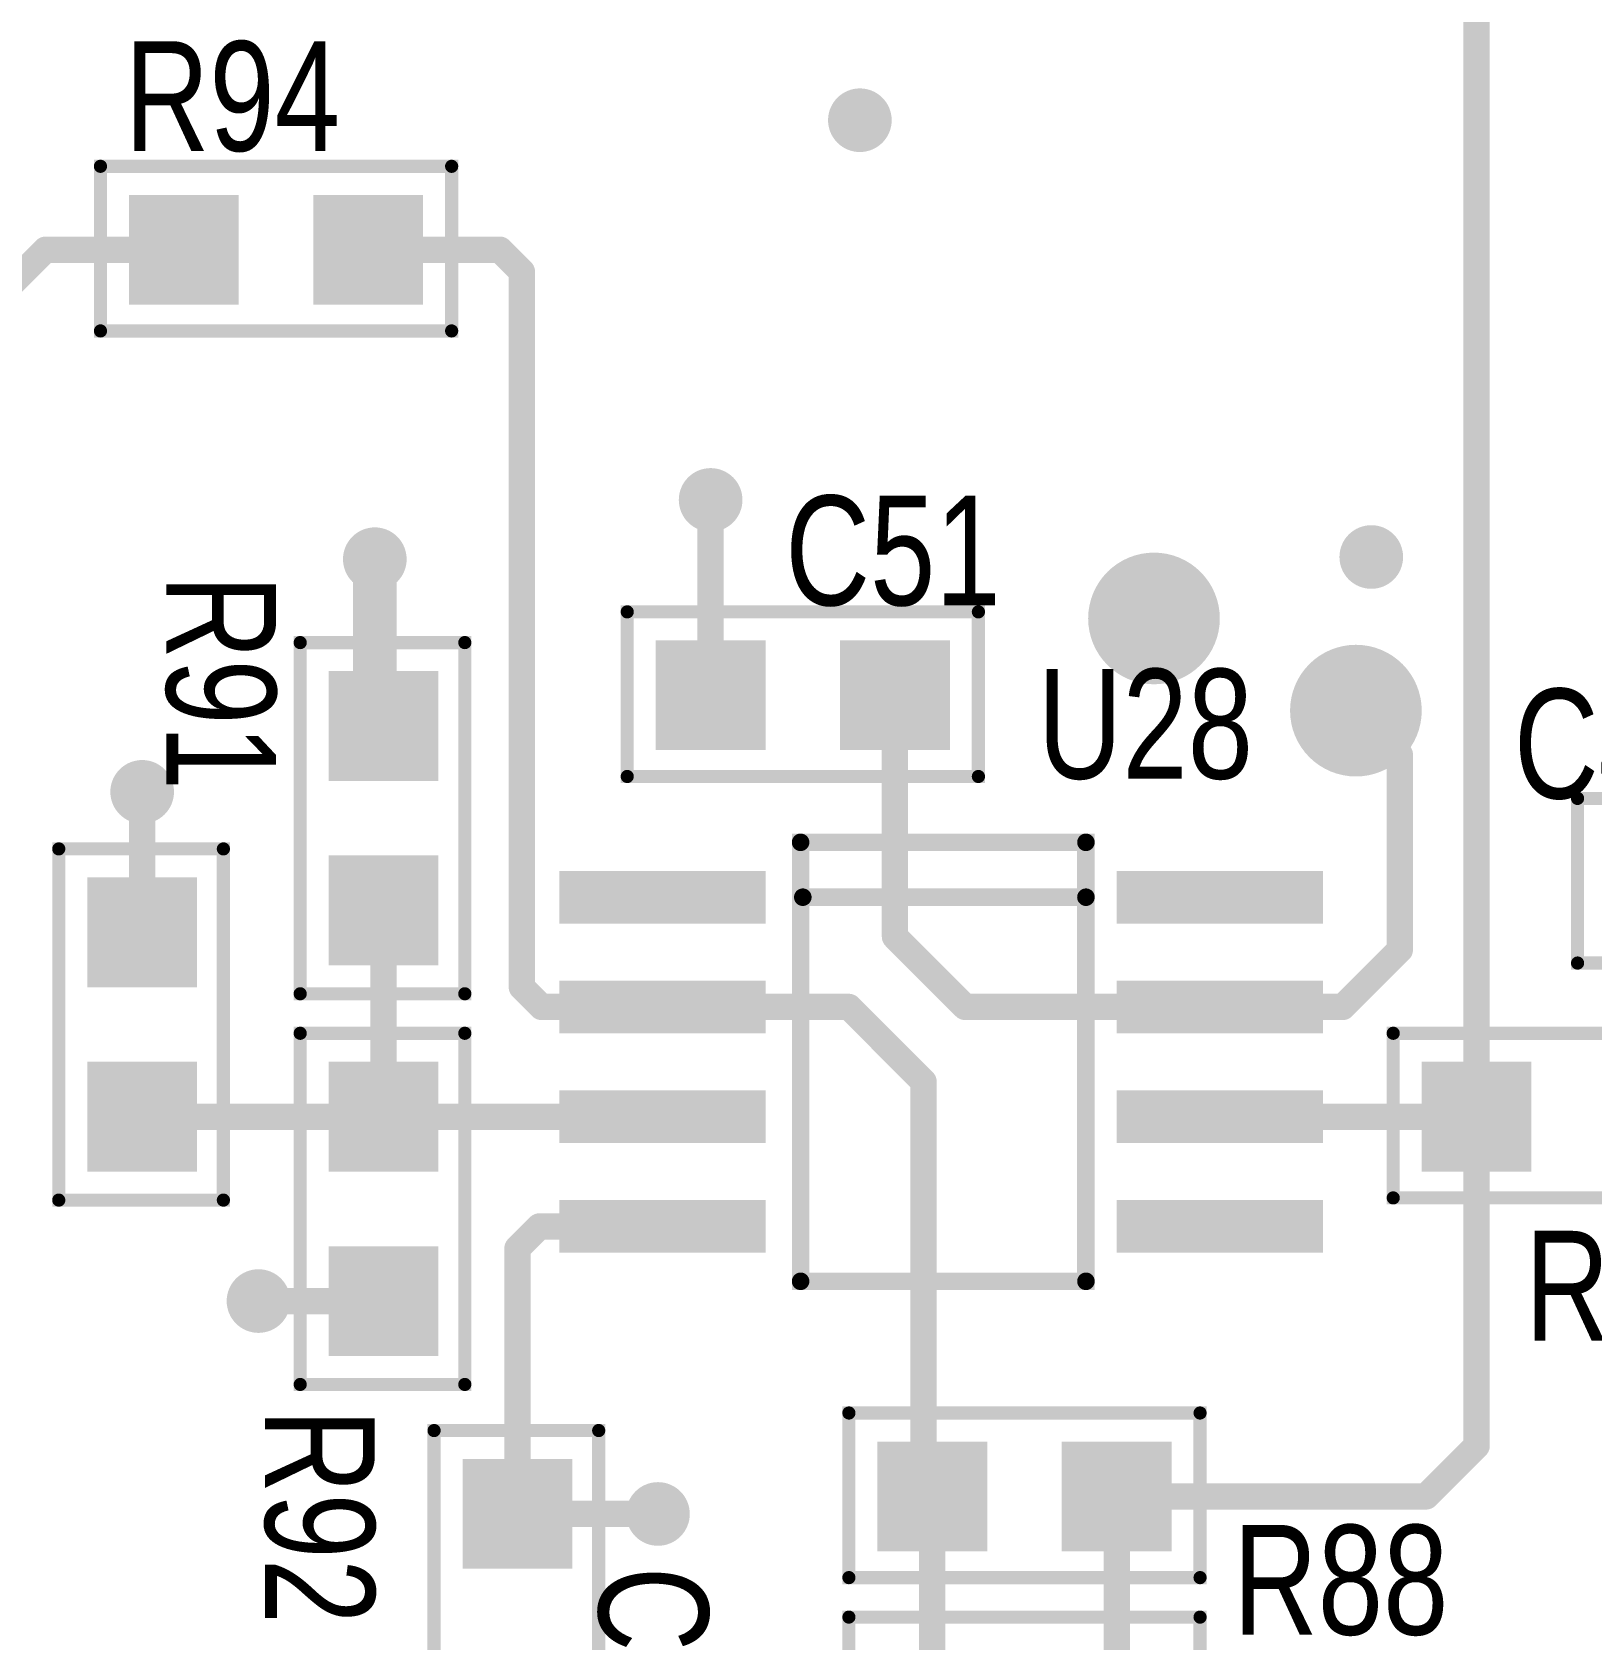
# Model space of a CAD drawing. Extents: x 0 to 8.76, y 0.02 to 4.83.
# Drawn here: x 1.501 to 2.212, y 3.222 to 3.954 of the extents above; entities that cross this region are included whole.
import ezdxf

# ---------------------------------------------------------------- set-up
doc = ezdxf.new("R2010")
doc.units = 0

msp = doc.modelspace()

# ---------------------------------------------------------------- linework, layer by layer
at = {"layer": 'DRL'}
for points, const_width in [([(1.873, 3.914, 1), (1.883, 3.914, 1)], 0.01), ([(1.873, 3.914, 1), (1.883, 3.914, 1)], 0.01), ([(1.805, 3.741, 1), (1.815, 3.741, 1)], 0.01), ([(1.805, 3.741, 1), (1.815, 3.741, 1)], 0.01), ([(1.805, 3.741, 1), (1.815, 3.741, 1)], 0.01), ([(1.652, 3.714, 1), (1.662, 3.714, 1)], 0.01), ([(2.106, 3.715, 1), (2.116, 3.715, 1)], 0.01), ([(2.106, 3.715, 1), (2.116, 3.715, 1)], 0.01), ([(2.002, 3.687, 1), (2.022, 3.687, 1)], 0.02), ([(2.094, 3.645, 1), (2.114, 3.645, 1)], 0.02), ([(2.094, 3.645, 1), (2.114, 3.645, 1)], 0.02), ([(1.546, 3.608, 1), (1.556, 3.608, 1)], 0.01), ([(1.546, 3.608, 1), (1.556, 3.608, 1)], 0.01), ([(1.599, 3.376, 1), (1.609, 3.376, 1)], 0.01), ([(1.599, 3.376, 1), (1.609, 3.376, 1)], 0.01), ([(1.781, 3.279, 1), (1.791, 3.279, 1)], 0.01)]:
    msp.add_lwpolyline(points, format="xyb", close=True, dxfattribs=dict(at, const_width=const_width))
at = {"layer": 'FAB'}
for points, const_width in [([(1.873, 3.914, 1), (1.883, 3.914, 1)], 0.01), ([(1.873, 3.914, 1), (1.883, 3.914, 1)], 0.01), ([(1.805, 3.741, 1), (1.815, 3.741, 1)], 0.01), ([(1.805, 3.741, 1), (1.815, 3.741, 1)], 0.01), ([(1.805, 3.741, 1), (1.815, 3.741, 1)], 0.01), ([(1.652, 3.714, 1), (1.662, 3.714, 1)], 0.01), ([(2.106, 3.715, 1), (2.116, 3.715, 1)], 0.01), ([(2.106, 3.715, 1), (2.116, 3.715, 1)], 0.01), ([(2.002, 3.687, 1), (2.022, 3.687, 1)], 0.02), ([(2.094, 3.645, 1), (2.114, 3.645, 1)], 0.02), ([(2.094, 3.645, 1), (2.114, 3.645, 1)], 0.02), ([(1.546, 3.608, 1), (1.556, 3.608, 1)], 0.01), ([(1.546, 3.608, 1), (1.556, 3.608, 1)], 0.01), ([(1.599, 3.376, 1), (1.609, 3.376, 1)], 0.01), ([(1.599, 3.376, 1), (1.609, 3.376, 1)], 0.01), ([(1.781, 3.279, 1), (1.791, 3.279, 1)], 0.01)]:
    msp.add_lwpolyline(points, format="xyb", close=True, dxfattribs=dict(at, const_width=const_width))
at = {"layer": 'GND'}
for points, const_width in [([(1.872, 3.914, 1), (1.884, 3.914, 1)], 0.012), ([(1.872, 3.914, 1), (1.884, 3.914, 1)], 0.012), ([(1.804, 3.741, 1), (1.816, 3.741, 1)], 0.012), ([(1.804, 3.741, 1), (1.816, 3.741, 1)], 0.012), ([(1.804, 3.741, 1), (1.816, 3.741, 1)], 0.012), ([(1.651, 3.714, 1), (1.663, 3.714, 1)], 0.012), ([(2.105, 3.715, 1), (2.117, 3.715, 1)], 0.012), ([(2.105, 3.715, 1), (2.117, 3.715, 1)], 0.012), ([(2, 3.687, 1), (2.024, 3.687, 1)], 0.025), ([(2.092, 3.645, 1), (2.116, 3.645, 1)], 0.025), ([(2.092, 3.645, 1), (2.116, 3.645, 1)], 0.025), ([(1.545, 3.608, 1), (1.557, 3.608, 1)], 0.012), ([(1.545, 3.608, 1), (1.557, 3.608, 1)], 0.012), ([(1.598, 3.376, 1), (1.61, 3.376, 1)], 0.012), ([(1.598, 3.376, 1), (1.61, 3.376, 1)], 0.012), ([(1.78, 3.279, 1), (1.792, 3.279, 1)], 0.012)]:
    msp.add_lwpolyline(points, format="xyb", close=True, dxfattribs=dict(at, const_width=const_width))
at = {"layer": 'I10'}
for points, const_width in [([(1.872, 3.914, 1), (1.884, 3.914, 1)], 0.012), ([(1.872, 3.914, 1), (1.884, 3.914, 1)], 0.012), ([(1.804, 3.741, 1), (1.816, 3.741, 1)], 0.012), ([(1.804, 3.741, 1), (1.816, 3.741, 1)], 0.012), ([(1.804, 3.741, 1), (1.816, 3.741, 1)], 0.012), ([(1.651, 3.714, 1), (1.663, 3.714, 1)], 0.012), ([(2.105, 3.715, 1), (2.117, 3.715, 1)], 0.012), ([(2.105, 3.715, 1), (2.117, 3.715, 1)], 0.012), ([(2, 3.687, 1), (2.024, 3.687, 1)], 0.025), ([(2.092, 3.645, 1), (2.116, 3.645, 1)], 0.025), ([(2.092, 3.645, 1), (2.116, 3.645, 1)], 0.025), ([(1.545, 3.608, 1), (1.557, 3.608, 1)], 0.012), ([(1.545, 3.608, 1), (1.557, 3.608, 1)], 0.012), ([(1.598, 3.376, 1), (1.61, 3.376, 1)], 0.012), ([(1.598, 3.376, 1), (1.61, 3.376, 1)], 0.012), ([(1.78, 3.279, 1), (1.792, 3.279, 1)], 0.012)]:
    msp.add_lwpolyline(points, format="xyb", close=True, dxfattribs=dict(at, const_width=const_width))
at = {"layer": 'I11'}
for points, const_width in [([(1.872, 3.914, 1), (1.884, 3.914, 1)], 0.012), ([(1.872, 3.914, 1), (1.884, 3.914, 1)], 0.012), ([(1.804, 3.741, 1), (1.816, 3.741, 1)], 0.012), ([(1.804, 3.741, 1), (1.816, 3.741, 1)], 0.012), ([(1.804, 3.741, 1), (1.816, 3.741, 1)], 0.012), ([(1.651, 3.714, 1), (1.663, 3.714, 1)], 0.012), ([(2.105, 3.715, 1), (2.117, 3.715, 1)], 0.012), ([(2.105, 3.715, 1), (2.117, 3.715, 1)], 0.012), ([(2, 3.687, 1), (2.024, 3.687, 1)], 0.025), ([(2.092, 3.645, 1), (2.116, 3.645, 1)], 0.025), ([(2.092, 3.645, 1), (2.116, 3.645, 1)], 0.025), ([(1.545, 3.608, 1), (1.557, 3.608, 1)], 0.012), ([(1.545, 3.608, 1), (1.557, 3.608, 1)], 0.012), ([(1.598, 3.376, 1), (1.61, 3.376, 1)], 0.012), ([(1.598, 3.376, 1), (1.61, 3.376, 1)], 0.012), ([(1.78, 3.279, 1), (1.792, 3.279, 1)], 0.012)]:
    msp.add_lwpolyline(points, format="xyb", close=True, dxfattribs=dict(at, const_width=const_width))
at = {"layer": 'I12'}
for points, const_width in [([(1.872, 3.914, 1), (1.884, 3.914, 1)], 0.012), ([(1.872, 3.914, 1), (1.884, 3.914, 1)], 0.012), ([(1.804, 3.741, 1), (1.816, 3.741, 1)], 0.012), ([(1.804, 3.741, 1), (1.816, 3.741, 1)], 0.012), ([(1.804, 3.741, 1), (1.816, 3.741, 1)], 0.012), ([(1.651, 3.714, 1), (1.663, 3.714, 1)], 0.012), ([(2.105, 3.715, 1), (2.117, 3.715, 1)], 0.012), ([(2.105, 3.715, 1), (2.117, 3.715, 1)], 0.012), ([(2, 3.687, 1), (2.024, 3.687, 1)], 0.025), ([(2.092, 3.645, 1), (2.116, 3.645, 1)], 0.025), ([(2.092, 3.645, 1), (2.116, 3.645, 1)], 0.025), ([(1.545, 3.608, 1), (1.557, 3.608, 1)], 0.012), ([(1.545, 3.608, 1), (1.557, 3.608, 1)], 0.012), ([(1.598, 3.376, 1), (1.61, 3.376, 1)], 0.012), ([(1.598, 3.376, 1), (1.61, 3.376, 1)], 0.012), ([(1.78, 3.279, 1), (1.792, 3.279, 1)], 0.012)]:
    msp.add_lwpolyline(points, format="xyb", close=True, dxfattribs=dict(at, const_width=const_width))
at = {"layer": 'IN3'}
for points, const_width in [([(1.872, 3.914, 1), (1.884, 3.914, 1)], 0.012), ([(1.872, 3.914, 1), (1.884, 3.914, 1)], 0.012), ([(1.804, 3.741, 1), (1.816, 3.741, 1)], 0.012), ([(1.804, 3.741, 1), (1.816, 3.741, 1)], 0.012), ([(1.804, 3.741, 1), (1.816, 3.741, 1)], 0.012), ([(1.651, 3.714, 1), (1.663, 3.714, 1)], 0.012), ([(2.105, 3.715, 1), (2.117, 3.715, 1)], 0.012), ([(2.105, 3.715, 1), (2.117, 3.715, 1)], 0.012), ([(2, 3.687, 1), (2.024, 3.687, 1)], 0.025), ([(2.092, 3.645, 1), (2.116, 3.645, 1)], 0.025), ([(2.092, 3.645, 1), (2.116, 3.645, 1)], 0.025), ([(1.545, 3.608, 1), (1.557, 3.608, 1)], 0.012), ([(1.545, 3.608, 1), (1.557, 3.608, 1)], 0.012), ([(1.598, 3.376, 1), (1.61, 3.376, 1)], 0.012), ([(1.598, 3.376, 1), (1.61, 3.376, 1)], 0.012), ([(1.78, 3.279, 1), (1.792, 3.279, 1)], 0.012)]:
    msp.add_lwpolyline(points, format="xyb", close=True, dxfattribs=dict(at, const_width=const_width))
at = {"layer": 'IN4'}
for points, const_width in [([(1.872, 3.914, 1), (1.884, 3.914, 1)], 0.012), ([(1.872, 3.914, 1), (1.884, 3.914, 1)], 0.012), ([(1.804, 3.741, 1), (1.816, 3.741, 1)], 0.012), ([(1.804, 3.741, 1), (1.816, 3.741, 1)], 0.012), ([(1.804, 3.741, 1), (1.816, 3.741, 1)], 0.012), ([(1.651, 3.714, 1), (1.663, 3.714, 1)], 0.012), ([(2.105, 3.715, 1), (2.117, 3.715, 1)], 0.012), ([(2.105, 3.715, 1), (2.117, 3.715, 1)], 0.012), ([(2, 3.687, 1), (2.024, 3.687, 1)], 0.025), ([(2.092, 3.645, 1), (2.116, 3.645, 1)], 0.025), ([(2.092, 3.645, 1), (2.116, 3.645, 1)], 0.025), ([(1.545, 3.608, 1), (1.557, 3.608, 1)], 0.012), ([(1.545, 3.608, 1), (1.557, 3.608, 1)], 0.012), ([(1.598, 3.376, 1), (1.61, 3.376, 1)], 0.012), ([(1.598, 3.376, 1), (1.61, 3.376, 1)], 0.012), ([(1.78, 3.279, 1), (1.792, 3.279, 1)], 0.012)]:
    msp.add_lwpolyline(points, format="xyb", close=True, dxfattribs=dict(at, const_width=const_width))
at = {"layer": 'IN5'}
for points, const_width in [([(1.872, 3.914, 1), (1.884, 3.914, 1)], 0.012), ([(1.872, 3.914, 1), (1.884, 3.914, 1)], 0.012), ([(1.804, 3.741, 1), (1.816, 3.741, 1)], 0.012), ([(1.804, 3.741, 1), (1.816, 3.741, 1)], 0.012), ([(1.804, 3.741, 1), (1.816, 3.741, 1)], 0.012), ([(1.651, 3.714, 1), (1.663, 3.714, 1)], 0.012), ([(2.105, 3.715, 1), (2.117, 3.715, 1)], 0.012), ([(2.105, 3.715, 1), (2.117, 3.715, 1)], 0.012), ([(2, 3.687, 1), (2.024, 3.687, 1)], 0.025), ([(2.092, 3.645, 1), (2.116, 3.645, 1)], 0.025), ([(2.092, 3.645, 1), (2.116, 3.645, 1)], 0.025), ([(1.545, 3.608, 1), (1.557, 3.608, 1)], 0.012), ([(1.545, 3.608, 1), (1.557, 3.608, 1)], 0.012), ([(1.598, 3.376, 1), (1.61, 3.376, 1)], 0.012), ([(1.598, 3.376, 1), (1.61, 3.376, 1)], 0.012), ([(1.78, 3.279, 1), (1.792, 3.279, 1)], 0.012)]:
    msp.add_lwpolyline(points, format="xyb", close=True, dxfattribs=dict(at, const_width=const_width))
at = {"layer": 'IN6'}
for points, const_width in [([(1.872, 3.914, 1), (1.884, 3.914, 1)], 0.012), ([(1.872, 3.914, 1), (1.884, 3.914, 1)], 0.012), ([(1.804, 3.741, 1), (1.816, 3.741, 1)], 0.012), ([(1.804, 3.741, 1), (1.816, 3.741, 1)], 0.012), ([(1.804, 3.741, 1), (1.816, 3.741, 1)], 0.012), ([(1.651, 3.714, 1), (1.663, 3.714, 1)], 0.012), ([(2.105, 3.715, 1), (2.117, 3.715, 1)], 0.012), ([(2.105, 3.715, 1), (2.117, 3.715, 1)], 0.012), ([(2, 3.687, 1), (2.024, 3.687, 1)], 0.025), ([(2.092, 3.645, 1), (2.116, 3.645, 1)], 0.025), ([(2.092, 3.645, 1), (2.116, 3.645, 1)], 0.025), ([(1.545, 3.608, 1), (1.557, 3.608, 1)], 0.012), ([(1.545, 3.608, 1), (1.557, 3.608, 1)], 0.012), ([(1.598, 3.376, 1), (1.61, 3.376, 1)], 0.012), ([(1.598, 3.376, 1), (1.61, 3.376, 1)], 0.012), ([(1.78, 3.279, 1), (1.792, 3.279, 1)], 0.012)]:
    msp.add_lwpolyline(points, format="xyb", close=True, dxfattribs=dict(at, const_width=const_width))
at = {"layer": 'IN7'}
for points, const_width in [([(1.872, 3.914, 1), (1.884, 3.914, 1)], 0.012), ([(1.872, 3.914, 1), (1.884, 3.914, 1)], 0.012), ([(1.804, 3.741, 1), (1.816, 3.741, 1)], 0.012), ([(1.804, 3.741, 1), (1.816, 3.741, 1)], 0.012), ([(1.804, 3.741, 1), (1.816, 3.741, 1)], 0.012), ([(1.651, 3.714, 1), (1.663, 3.714, 1)], 0.012), ([(2.105, 3.715, 1), (2.117, 3.715, 1)], 0.012), ([(2.105, 3.715, 1), (2.117, 3.715, 1)], 0.012), ([(2, 3.687, 1), (2.024, 3.687, 1)], 0.025), ([(2.092, 3.645, 1), (2.116, 3.645, 1)], 0.025), ([(2.092, 3.645, 1), (2.116, 3.645, 1)], 0.025), ([(1.545, 3.608, 1), (1.557, 3.608, 1)], 0.012), ([(1.545, 3.608, 1), (1.557, 3.608, 1)], 0.012), ([(1.598, 3.376, 1), (1.61, 3.376, 1)], 0.012), ([(1.598, 3.376, 1), (1.61, 3.376, 1)], 0.012), ([(1.78, 3.279, 1), (1.792, 3.279, 1)], 0.012)]:
    msp.add_lwpolyline(points, format="xyb", close=True, dxfattribs=dict(at, const_width=const_width))
at = {"layer": 'IN8'}
for points, const_width in [([(1.872, 3.914, 1), (1.884, 3.914, 1)], 0.012), ([(1.872, 3.914, 1), (1.884, 3.914, 1)], 0.012), ([(1.804, 3.741, 1), (1.816, 3.741, 1)], 0.012), ([(1.804, 3.741, 1), (1.816, 3.741, 1)], 0.012), ([(1.804, 3.741, 1), (1.816, 3.741, 1)], 0.012), ([(1.651, 3.714, 1), (1.663, 3.714, 1)], 0.012), ([(2.105, 3.715, 1), (2.117, 3.715, 1)], 0.012), ([(2.105, 3.715, 1), (2.117, 3.715, 1)], 0.012), ([(2, 3.687, 1), (2.024, 3.687, 1)], 0.025), ([(2.092, 3.645, 1), (2.116, 3.645, 1)], 0.025), ([(2.092, 3.645, 1), (2.116, 3.645, 1)], 0.025), ([(1.545, 3.608, 1), (1.557, 3.608, 1)], 0.012), ([(1.545, 3.608, 1), (1.557, 3.608, 1)], 0.012), ([(1.598, 3.376, 1), (1.61, 3.376, 1)], 0.012), ([(1.598, 3.376, 1), (1.61, 3.376, 1)], 0.012), ([(1.78, 3.279, 1), (1.792, 3.279, 1)], 0.012)]:
    msp.add_lwpolyline(points, format="xyb", close=True, dxfattribs=dict(at, const_width=const_width))
at = {"layer": 'IN9'}
for points, const_width in [([(1.872, 3.914, 1), (1.884, 3.914, 1)], 0.012), ([(1.872, 3.914, 1), (1.884, 3.914, 1)], 0.012), ([(1.804, 3.741, 1), (1.816, 3.741, 1)], 0.012), ([(1.804, 3.741, 1), (1.816, 3.741, 1)], 0.012), ([(1.804, 3.741, 1), (1.816, 3.741, 1)], 0.012), ([(1.651, 3.714, 1), (1.663, 3.714, 1)], 0.012), ([(2.105, 3.715, 1), (2.117, 3.715, 1)], 0.012), ([(2.105, 3.715, 1), (2.117, 3.715, 1)], 0.012), ([(2, 3.687, 1), (2.024, 3.687, 1)], 0.025), ([(2.092, 3.645, 1), (2.116, 3.645, 1)], 0.025), ([(2.092, 3.645, 1), (2.116, 3.645, 1)], 0.025), ([(1.545, 3.608, 1), (1.557, 3.608, 1)], 0.012), ([(1.545, 3.608, 1), (1.557, 3.608, 1)], 0.012), ([(1.598, 3.376, 1), (1.61, 3.376, 1)], 0.012), ([(1.598, 3.376, 1), (1.61, 3.376, 1)], 0.012), ([(1.78, 3.279, 1), (1.792, 3.279, 1)], 0.012)]:
    msp.add_lwpolyline(points, format="xyb", close=True, dxfattribs=dict(at, const_width=const_width))
at = {"layer": 'NOT'}
for points, const_width in [([(1.873, 3.914, 1), (1.883, 3.914, 1)], 0.01), ([(1.873, 3.914, 1), (1.883, 3.914, 1)], 0.01), ([(1.805, 3.741, 1), (1.815, 3.741, 1)], 0.01), ([(1.805, 3.741, 1), (1.815, 3.741, 1)], 0.01), ([(1.805, 3.741, 1), (1.815, 3.741, 1)], 0.01), ([(1.652, 3.714, 1), (1.662, 3.714, 1)], 0.01), ([(2.106, 3.715, 1), (2.116, 3.715, 1)], 0.01), ([(2.106, 3.715, 1), (2.116, 3.715, 1)], 0.01), ([(2.002, 3.687, 1), (2.022, 3.687, 1)], 0.02), ([(2.094, 3.645, 1), (2.114, 3.645, 1)], 0.02), ([(2.094, 3.645, 1), (2.114, 3.645, 1)], 0.02), ([(1.546, 3.608, 1), (1.556, 3.608, 1)], 0.01), ([(1.546, 3.608, 1), (1.556, 3.608, 1)], 0.01), ([(1.599, 3.376, 1), (1.609, 3.376, 1)], 0.01), ([(1.599, 3.376, 1), (1.609, 3.376, 1)], 0.01), ([(1.781, 3.279, 1), (1.791, 3.279, 1)], 0.01)]:
    msp.add_lwpolyline(points, format="xyb", close=True, dxfattribs=dict(at, const_width=const_width))
at = {"layer": 'PWR'}
for points, const_width in [([(1.872, 3.914, 1), (1.884, 3.914, 1)], 0.012), ([(1.872, 3.914, 1), (1.884, 3.914, 1)], 0.012), ([(1.804, 3.741, 1), (1.816, 3.741, 1)], 0.012), ([(1.804, 3.741, 1), (1.816, 3.741, 1)], 0.012), ([(1.804, 3.741, 1), (1.816, 3.741, 1)], 0.012), ([(1.651, 3.714, 1), (1.663, 3.714, 1)], 0.012), ([(2.105, 3.715, 1), (2.117, 3.715, 1)], 0.012), ([(2.105, 3.715, 1), (2.117, 3.715, 1)], 0.012), ([(2, 3.687, 1), (2.024, 3.687, 1)], 0.025), ([(2.092, 3.645, 1), (2.116, 3.645, 1)], 0.025), ([(2.092, 3.645, 1), (2.116, 3.645, 1)], 0.025), ([(1.545, 3.608, 1), (1.557, 3.608, 1)], 0.012), ([(1.545, 3.608, 1), (1.557, 3.608, 1)], 0.012), ([(1.598, 3.376, 1), (1.61, 3.376, 1)], 0.012), ([(1.598, 3.376, 1), (1.61, 3.376, 1)], 0.012), ([(1.78, 3.279, 1), (1.792, 3.279, 1)], 0.012)]:
    msp.add_lwpolyline(points, format="xyb", close=True, dxfattribs=dict(at, const_width=const_width))
at = {"layer": 'SMT'}
for points, const_width in [([(1.871, 3.914, 1), (1.885, 3.914, 1)], 0.015), ([(1.871, 3.914, 1), (1.885, 3.914, 1)], 0.015), ([(1.803, 3.741, 1), (1.817, 3.741, 1)], 0.015), ([(1.803, 3.741, 1), (1.817, 3.741, 1)], 0.015), ([(1.803, 3.741, 1), (1.817, 3.741, 1)], 0.015), ([(1.65, 3.714, 1), (1.664, 3.714, 1)], 0.015), ([(2.104, 3.715, 1), (2.118, 3.715, 1)], 0.015), ([(2.104, 3.715, 1), (2.118, 3.715, 1)], 0.015), ([(1.997, 3.687, 1), (2.027, 3.687, 1)], 0.03), ([(2.089, 3.645, 1), (2.119, 3.645, 1)], 0.03), ([(2.089, 3.645, 1), (2.119, 3.645, 1)], 0.03), ([(1.544, 3.608, 1), (1.558, 3.608, 1)], 0.015), ([(1.544, 3.608, 1), (1.558, 3.608, 1)], 0.015), ([(1.597, 3.376, 1), (1.611, 3.376, 1)], 0.015), ([(1.597, 3.376, 1), (1.611, 3.376, 1)], 0.015), ([(1.779, 3.279, 1), (1.793, 3.279, 1)], 0.015)]:
    msp.add_lwpolyline(points, format="xyb", close=True, dxfattribs=dict(at, const_width=const_width))
for points in [[(1.545, 3.83), (1.595, 3.83), (1.545, 3.88), (1.595, 3.88)], [(1.629, 3.83), (1.679, 3.83), (1.629, 3.88), (1.679, 3.88)], [(1.785, 3.627), (1.835, 3.627), (1.785, 3.677), (1.835, 3.677)], [(1.869, 3.627), (1.919, 3.627), (1.869, 3.677), (1.919, 3.677)], [(1.636, 3.613), (1.686, 3.613), (1.636, 3.663), (1.686, 3.663)], [(1.636, 3.529), (1.686, 3.529), (1.636, 3.579), (1.686, 3.579)], [(1.526, 3.519), (1.576, 3.519), (1.526, 3.569), (1.576, 3.569)], [(1.741, 3.548), (1.835, 3.548), (1.741, 3.572), (1.835, 3.572)], [(1.995, 3.548), (2.089, 3.548), (1.995, 3.572), (2.089, 3.572)], [(1.741, 3.498), (1.835, 3.498), (1.741, 3.522), (1.835, 3.522)], [(1.995, 3.498), (2.089, 3.498), (1.995, 3.522), (2.089, 3.522)], [(1.526, 3.435), (1.576, 3.435), (1.526, 3.485), (1.576, 3.485)], [(1.636, 3.435), (1.686, 3.435), (1.636, 3.485), (1.686, 3.485)], [(2.134, 3.435), (2.184, 3.435), (2.134, 3.485), (2.184, 3.485)], [(1.741, 3.448), (1.835, 3.448), (1.741, 3.472), (1.835, 3.472)], [(1.995, 3.448), (2.089, 3.448), (1.995, 3.472), (2.089, 3.472)], [(1.741, 3.398), (1.835, 3.398), (1.741, 3.422), (1.835, 3.422)], [(1.995, 3.398), (2.089, 3.398), (1.995, 3.422), (2.089, 3.422)], [(1.636, 3.351), (1.686, 3.351), (1.636, 3.401), (1.686, 3.401)], [(1.886, 3.262), (1.936, 3.262), (1.886, 3.312), (1.936, 3.312)], [(1.97, 3.262), (2.02, 3.262), (1.97, 3.312), (2.02, 3.312)], [(1.697, 3.254), (1.747, 3.254), (1.697, 3.304), (1.747, 3.304)]]:
    msp.add_solid(points, dxfattribs=at)
at = {"layer": 'SPT'}
for points in [[(1.545, 3.83), (1.595, 3.83), (1.545, 3.88), (1.595, 3.88)], [(1.629, 3.83), (1.679, 3.83), (1.629, 3.88), (1.679, 3.88)], [(1.785, 3.627), (1.835, 3.627), (1.785, 3.677), (1.835, 3.677)], [(1.869, 3.627), (1.919, 3.627), (1.869, 3.677), (1.919, 3.677)], [(1.636, 3.613), (1.686, 3.613), (1.636, 3.663), (1.686, 3.663)], [(1.636, 3.529), (1.686, 3.529), (1.636, 3.579), (1.686, 3.579)], [(1.526, 3.519), (1.576, 3.519), (1.526, 3.569), (1.576, 3.569)], [(1.741, 3.548), (1.835, 3.548), (1.741, 3.572), (1.835, 3.572)], [(1.995, 3.548), (2.089, 3.548), (1.995, 3.572), (2.089, 3.572)], [(1.741, 3.498), (1.835, 3.498), (1.741, 3.522), (1.835, 3.522)], [(1.995, 3.498), (2.089, 3.498), (1.995, 3.522), (2.089, 3.522)], [(1.526, 3.435), (1.576, 3.435), (1.526, 3.485), (1.576, 3.485)], [(1.636, 3.435), (1.686, 3.435), (1.636, 3.485), (1.686, 3.485)], [(2.134, 3.435), (2.184, 3.435), (2.134, 3.485), (2.184, 3.485)], [(1.741, 3.448), (1.835, 3.448), (1.741, 3.472), (1.835, 3.472)], [(1.995, 3.448), (2.089, 3.448), (1.995, 3.472), (2.089, 3.472)], [(1.741, 3.398), (1.835, 3.398), (1.741, 3.422), (1.835, 3.422)], [(1.995, 3.398), (2.089, 3.398), (1.995, 3.422), (2.089, 3.422)], [(1.636, 3.351), (1.686, 3.351), (1.636, 3.401), (1.686, 3.401)], [(1.886, 3.262), (1.936, 3.262), (1.886, 3.312), (1.936, 3.312)], [(1.97, 3.262), (2.02, 3.262), (1.97, 3.312), (2.02, 3.312)], [(1.697, 3.254), (1.747, 3.254), (1.697, 3.304), (1.747, 3.304)]]:
    msp.add_solid(points, dxfattribs=at)
at = {"layer": 'SST'}
for points, const_width in [([(1.692, 3.818), (1.532, 3.818), (1.532, 3.818), (1.532, 3.893), (1.692, 3.893), (1.692, 3.818)], 0.006), ([(1.932, 3.615), (1.772, 3.615), (1.772, 3.615), (1.772, 3.69), (1.932, 3.69), (1.932, 3.615)], 0.006), ([(1.698, 3.676), (1.698, 3.516), (1.698, 3.516), (1.623, 3.516), (1.623, 3.676), (1.698, 3.676)], 0.006), ([(2.365, 3.53), (2.205, 3.53), (2.205, 3.53), (2.205, 3.605), (2.365, 3.605), (2.365, 3.53)], 0.006), ([(1.588, 3.582), (1.588, 3.422), (1.588, 3.422), (1.513, 3.422), (1.513, 3.582), (1.588, 3.582)], 0.006), ([(1.981, 3.585), (1.851, 3.585), (1.851, 3.385), (1.981, 3.385), (1.981, 3.585)], 0.008), ([(1.698, 3.498), (1.698, 3.338), (1.698, 3.338), (1.623, 3.338), (1.623, 3.498), (1.698, 3.498)], 0.006), ([(2.281, 3.423), (2.121, 3.423), (2.121, 3.423), (2.121, 3.498), (2.281, 3.498), (2.281, 3.423)], 0.006), ([(2.033, 3.25), (1.873, 3.25), (1.873, 3.25), (1.873, 3.325), (2.033, 3.325), (2.033, 3.25)], 0.006), ([(1.759, 3.317), (1.759, 3.157), (1.759, 3.157), (1.684, 3.157), (1.684, 3.317), (1.759, 3.317)], 0.006), ([(2.033, 3.157), (1.873, 3.157), (1.873, 3.157), (1.873, 3.232), (2.033, 3.232), (2.033, 3.157)], 0.006)]:
    msp.add_lwpolyline(points, close=True, dxfattribs=dict(at, const_width=const_width))
for points, const_width in [([(1.5305, 3.893, 1), (1.5335, 3.893, 1)], 0.003), ([(1.6905, 3.893, 1), (1.6935, 3.893, 1)], 0.003), ([(1.5305, 3.818, 1), (1.5335, 3.818, 1)], 0.003), ([(1.5305, 3.818, 1), (1.5335, 3.818, 1)], 0.003), ([(1.6905, 3.818, 1), (1.6935, 3.818, 1)], 0.003), ([(1.6905, 3.818, 1), (1.6935, 3.818, 1)], 0.003), ([(1.7705, 3.69, 1), (1.7735, 3.69, 1)], 0.003), ([(1.9305, 3.69, 1), (1.9335, 3.69, 1)], 0.003), ([(1.6215, 3.676, 1), (1.6245, 3.676, 1)], 0.003), ([(1.6965, 3.676, 1), (1.6995, 3.676, 1)], 0.003), ([(1.6965, 3.676, 1), (1.6995, 3.676, 1)], 0.003), ([(1.7705, 3.615, 1), (1.7735, 3.615, 1)], 0.003), ([(1.7705, 3.615, 1), (1.7735, 3.615, 1)], 0.003), ([(1.9305, 3.615, 1), (1.9335, 3.615, 1)], 0.003), ([(1.9305, 3.615, 1), (1.9335, 3.615, 1)], 0.003), ([(2.2035, 3.605, 1), (2.2065, 3.605, 1)], 0.003), ([(1.5115, 3.582, 1), (1.5145, 3.582, 1)], 0.003), ([(1.5865, 3.582, 1), (1.5895, 3.582, 1)], 0.003), ([(1.5865, 3.582, 1), (1.5895, 3.582, 1)], 0.003), ([(1.849, 3.585, 1), (1.853, 3.585, 1)], 0.004), ([(1.979, 3.585, 1), (1.983, 3.585, 1)], 0.004), ([(1.979, 3.585, 1), (1.983, 3.585, 1)], 0.004), ([(1.85, 3.56, 1), (1.854, 3.56, 1)], 0.004), ([(1.979, 3.56, 1), (1.983, 3.56, 1)], 0.004), ([(2.2035, 3.53, 1), (2.2065, 3.53, 1)], 0.003), ([(2.2035, 3.53, 1), (2.2065, 3.53, 1)], 0.003), ([(1.6215, 3.516, 1), (1.6245, 3.516, 1)], 0.003), ([(1.6965, 3.516, 1), (1.6995, 3.516, 1)], 0.003), ([(1.6965, 3.516, 1), (1.6995, 3.516, 1)], 0.003), ([(1.6215, 3.498, 1), (1.6245, 3.498, 1)], 0.003), ([(1.6965, 3.498, 1), (1.6995, 3.498, 1)], 0.003), ([(1.6965, 3.498, 1), (1.6995, 3.498, 1)], 0.003), ([(2.1195, 3.498, 1), (2.1225, 3.498, 1)], 0.003), ([(1.5115, 3.422, 1), (1.5145, 3.422, 1)], 0.003), ([(1.5865, 3.422, 1), (1.5895, 3.422, 1)], 0.003), ([(1.5865, 3.422, 1), (1.5895, 3.422, 1)], 0.003), ([(2.1195, 3.423, 1), (2.1225, 3.423, 1)], 0.003), ([(2.1195, 3.423, 1), (2.1225, 3.423, 1)], 0.003), ([(1.849, 3.385, 1), (1.853, 3.385, 1)], 0.004), ([(1.979, 3.385, 1), (1.983, 3.385, 1)], 0.004), ([(1.6215, 3.338, 1), (1.6245, 3.338, 1)], 0.003), ([(1.6965, 3.338, 1), (1.6995, 3.338, 1)], 0.003), ([(1.6965, 3.338, 1), (1.6995, 3.338, 1)], 0.003), ([(1.8715, 3.325, 1), (1.8745, 3.325, 1)], 0.003), ([(2.0315, 3.325, 1), (2.0345, 3.325, 1)], 0.003), ([(1.6825, 3.317, 1), (1.6855, 3.317, 1)], 0.003), ([(1.7575, 3.317, 1), (1.7605, 3.317, 1)], 0.003), ([(1.7575, 3.317, 1), (1.7605, 3.317, 1)], 0.003), ([(1.8715, 3.25, 1), (1.8745, 3.25, 1)], 0.003), ([(1.8715, 3.25, 1), (1.8745, 3.25, 1)], 0.003), ([(2.0315, 3.25, 1), (2.0345, 3.25, 1)], 0.003), ([(2.0315, 3.25, 1), (2.0345, 3.25, 1)], 0.003), ([(1.8715, 3.232, 1), (1.8745, 3.232, 1)], 0.003), ([(2.0315, 3.232, 1), (2.0345, 3.232, 1)], 0.003)]:
    msp.add_lwpolyline(points, format="xyb", close=True, dxfattribs=dict(at, const_width=const_width))
at = {"layer": 'SST', "const_width": 0.008}
msp.add_lwpolyline([(1.852, 3.56), (1.981, 3.56)], dxfattribs=at)
at = {"layer": 'TOP'}
for points, const_width in [([(2.159, 3.46), (2.159, 4.025)], 0.012), ([(1.487, 3.835), (1.507, 3.855)], 0.012), ([(1.507, 3.855), (1.57, 3.855)], 0.012), ([(1.714, 3.855), (1.654, 3.855)], 0.012), ([(1.724, 3.845), (1.714, 3.855)], 0.012), ([(1.724, 3.519), (1.724, 3.845)], 0.012), ([(1.81, 3.652), (1.81, 3.741)], 0.012), ([(1.81, 3.741), (1.81, 3.652)], 0.012), ([(1.81, 3.652), (1.81, 3.741)], 0.012), ([(1.657, 3.642), (1.657, 3.714)], 0.02), ([(1.894, 3.652), (1.894, 3.542)], 0.012), ([(1.661, 3.638), (1.657, 3.642)], 0.02), ([(2.124, 3.625), (2.104, 3.645)], 0.012), ([(2.104, 3.645), (2.124, 3.625)], 0.012), ([(2.124, 3.536), (2.124, 3.625)], 0.012), ([(2.124, 3.625), (2.124, 3.536)], 0.012), ([(1.551, 3.544), (1.551, 3.608)], 0.012), ([(1.551, 3.544), (1.551, 3.608)], 0.012), ([(1.661, 3.46), (1.661, 3.554)], 0.012), ([(1.894, 3.542), (1.926, 3.51)], 0.012), ([(2.098, 3.51), (2.124, 3.536)], 0.012), ([(2.124, 3.536), (2.098, 3.51)], 0.012), ([(1.733, 3.51), (1.724, 3.519)], 0.012), ([(1.788, 3.51), (1.733, 3.51)], 0.012), ([(1.788, 3.51), (1.873, 3.51)], 0.012), ([(1.873, 3.51), (1.907, 3.476)], 0.012), ([(1.926, 3.51), (2.042, 3.51)], 0.012), ([(2.042, 3.51), (2.098, 3.51)], 0.012), ([(2.098, 3.51), (2.042, 3.51)], 0.012), ([(1.907, 3.476), (1.907, 3.291)], 0.012), ([(1.551, 3.46), (1.661, 3.46)], 0.012), ([(1.661, 3.46), (1.788, 3.46)], 0.012), ([(2.042, 3.46), (2.159, 3.46)], 0.012), ([(2.159, 3.46), (2.159, 3.31)], 0.012), ([(1.732, 3.41), (1.722, 3.4)], 0.012), ([(1.788, 3.41), (1.732, 3.41)], 0.012), ([(1.722, 3.4), (1.722, 3.279)], 0.012), ([(1.604, 3.376), (1.661, 3.376)], 0.012), ([(1.604, 3.376), (1.661, 3.376)], 0.012), ([(2.159, 3.31), (2.136, 3.287)], 0.012), ([(1.907, 3.291), (1.911, 3.287)], 0.012), ([(1.911, 3.194), (1.911, 3.287)], 0.012), ([(1.995, 3.194), (1.995, 3.287)], 0.012), ([(2.136, 3.287), (1.995, 3.287)], 0.012), ([(1.722, 3.279), (1.722, 3.278)], 0.012), ([(1.786, 3.279), (1.722, 3.279)], 0.012)]:
    msp.add_lwpolyline(points, dxfattribs=dict(at, const_width=const_width))
for points, const_width in [([(1.872, 3.914, 1), (1.884, 3.914, 1)], 0.012), ([(1.872, 3.914, 1), (1.884, 3.914, 1)], 0.012), ([(1.504, 3.855, 1), (1.51, 3.855, 1)], 0.006), ([(1.504, 3.855, 1), (1.51, 3.855, 1)], 0.006), ([(1.567, 3.855, 1), (1.573, 3.855, 1)], 0.006), ([(1.651, 3.855, 1), (1.657, 3.855, 1)], 0.006), ([(1.711, 3.855, 1), (1.717, 3.855, 1)], 0.006), ([(1.711, 3.855, 1), (1.717, 3.855, 1)], 0.006), ([(1.721, 3.845, 1), (1.727, 3.845, 1)], 0.006), ([(1.721, 3.845, 1), (1.727, 3.845, 1)], 0.006), ([(1.804, 3.741, 1), (1.816, 3.741, 1)], 0.012), ([(1.804, 3.741, 1), (1.816, 3.741, 1)], 0.012), ([(1.804, 3.741, 1), (1.816, 3.741, 1)], 0.012), ([(1.807, 3.741, 1), (1.813, 3.741, 1)], 0.006), ([(1.807, 3.741, 1), (1.813, 3.741, 1)], 0.006), ([(1.807, 3.741, 1), (1.813, 3.741, 1)], 0.006), ([(1.651, 3.714, 1), (1.663, 3.714, 1)], 0.012), ([(1.652, 3.714, 1), (1.662, 3.714, 1)], 0.01), ([(2.105, 3.715, 1), (2.117, 3.715, 1)], 0.012), ([(2.105, 3.715, 1), (2.117, 3.715, 1)], 0.012), ([(2, 3.687, 1), (2.024, 3.687, 1)], 0.025), ([(2.092, 3.645, 1), (2.116, 3.645, 1)], 0.025), ([(2.092, 3.645, 1), (2.116, 3.645, 1)], 0.025), ([(1.807, 3.652, 1), (1.813, 3.652, 1)], 0.006), ([(1.807, 3.652, 1), (1.813, 3.652, 1)], 0.006), ([(1.807, 3.652, 1), (1.813, 3.652, 1)], 0.006), ([(1.891, 3.652, 1), (1.897, 3.652, 1)], 0.006), ([(1.652, 3.642, 1), (1.662, 3.642, 1)], 0.01), ([(1.652, 3.642, 1), (1.662, 3.642, 1)], 0.01), ([(1.656, 3.638, 1), (1.666, 3.638, 1)], 0.01), ([(2.101, 3.645, 1), (2.107, 3.645, 1)], 0.006), ([(2.101, 3.645, 1), (2.107, 3.645, 1)], 0.006), ([(2.121, 3.625, 1), (2.127, 3.625, 1)], 0.006), ([(2.121, 3.625, 1), (2.127, 3.625, 1)], 0.006), ([(2.121, 3.625, 1), (2.127, 3.625, 1)], 0.006), ([(2.121, 3.625, 1), (2.127, 3.625, 1)], 0.006), ([(1.545, 3.608, 1), (1.557, 3.608, 1)], 0.012), ([(1.545, 3.608, 1), (1.557, 3.608, 1)], 0.012), ([(1.548, 3.608, 1), (1.554, 3.608, 1)], 0.006), ([(1.548, 3.608, 1), (1.554, 3.608, 1)], 0.006), ([(1.658, 3.554, 1), (1.664, 3.554, 1)], 0.006), ([(1.548, 3.544, 1), (1.554, 3.544, 1)], 0.006), ([(1.548, 3.544, 1), (1.554, 3.544, 1)], 0.006), ([(1.891, 3.542, 1), (1.897, 3.542, 1)], 0.006), ([(1.891, 3.542, 1), (1.897, 3.542, 1)], 0.006), ([(2.121, 3.536, 1), (2.127, 3.536, 1)], 0.006), ([(2.121, 3.536, 1), (2.127, 3.536, 1)], 0.006), ([(2.121, 3.536, 1), (2.127, 3.536, 1)], 0.006), ([(2.121, 3.536, 1), (2.127, 3.536, 1)], 0.006), ([(1.721, 3.519, 1), (1.727, 3.519, 1)], 0.006), ([(1.721, 3.519, 1), (1.727, 3.519, 1)], 0.006), ([(1.73, 3.51, 1), (1.736, 3.51, 1)], 0.006), ([(1.73, 3.51, 1), (1.736, 3.51, 1)], 0.006), ([(1.785, 3.51, 1), (1.791, 3.51, 1)], 0.006), ([(1.785, 3.51, 1), (1.791, 3.51, 1)], 0.006), ([(1.87, 3.51, 1), (1.876, 3.51, 1)], 0.006), ([(1.87, 3.51, 1), (1.876, 3.51, 1)], 0.006), ([(1.923, 3.51, 1), (1.929, 3.51, 1)], 0.006), ([(1.923, 3.51, 1), (1.929, 3.51, 1)], 0.006), ([(2.039, 3.51, 1), (2.045, 3.51, 1)], 0.006), ([(2.039, 3.51, 1), (2.045, 3.51, 1)], 0.006), ([(2.039, 3.51, 1), (2.045, 3.51, 1)], 0.006), ([(2.095, 3.51, 1), (2.101, 3.51, 1)], 0.006), ([(2.095, 3.51, 1), (2.101, 3.51, 1)], 0.006), ([(2.095, 3.51, 1), (2.101, 3.51, 1)], 0.006), ([(2.095, 3.51, 1), (2.101, 3.51, 1)], 0.006), ([(1.904, 3.476, 1), (1.91, 3.476, 1)], 0.006), ([(1.904, 3.476, 1), (1.91, 3.476, 1)], 0.006), ([(1.548, 3.46, 1), (1.554, 3.46, 1)], 0.006), ([(1.658, 3.46, 1), (1.664, 3.46, 1)], 0.006), ([(1.658, 3.46, 1), (1.664, 3.46, 1)], 0.006), ([(1.658, 3.46, 1), (1.664, 3.46, 1)], 0.006), ([(1.785, 3.46, 1), (1.791, 3.46, 1)], 0.006), ([(2.039, 3.46, 1), (2.045, 3.46, 1)], 0.006), ([(2.156, 3.46, 1), (2.162, 3.46, 1)], 0.006), ([(2.156, 3.46, 1), (2.162, 3.46, 1)], 0.006), ([(2.156, 3.46, 1), (2.162, 3.46, 1)], 0.006), ([(1.729, 3.41, 1), (1.735, 3.41, 1)], 0.006), ([(1.729, 3.41, 1), (1.735, 3.41, 1)], 0.006), ([(1.785, 3.41, 1), (1.791, 3.41, 1)], 0.006), ([(1.719, 3.4, 1), (1.725, 3.4, 1)], 0.006), ([(1.719, 3.4, 1), (1.725, 3.4, 1)], 0.006), ([(1.598, 3.376, 1), (1.61, 3.376, 1)], 0.012), ([(1.598, 3.376, 1), (1.61, 3.376, 1)], 0.012), ([(1.601, 3.376, 1), (1.607, 3.376, 1)], 0.006), ([(1.601, 3.376, 1), (1.607, 3.376, 1)], 0.006), ([(1.658, 3.376, 1), (1.664, 3.376, 1)], 0.006), ([(1.658, 3.376, 1), (1.664, 3.376, 1)], 0.006), ([(2.156, 3.31, 1), (2.162, 3.31, 1)], 0.006), ([(2.156, 3.31, 1), (2.162, 3.31, 1)], 0.006), ([(1.904, 3.291, 1), (1.91, 3.291, 1)], 0.006), ([(1.904, 3.291, 1), (1.91, 3.291, 1)], 0.006), ([(1.78, 3.279, 1), (1.792, 3.279, 1)], 0.012), ([(1.908, 3.287, 1), (1.914, 3.287, 1)], 0.006), ([(1.908, 3.287, 1), (1.914, 3.287, 1)], 0.006), ([(1.992, 3.287, 1), (1.998, 3.287, 1)], 0.006), ([(1.992, 3.287, 1), (1.998, 3.287, 1)], 0.006), ([(2.133, 3.287, 1), (2.139, 3.287, 1)], 0.006), ([(2.133, 3.287, 1), (2.139, 3.287, 1)], 0.006), ([(1.719, 3.279, 1), (1.725, 3.279, 1)], 0.006), ([(1.719, 3.279, 1), (1.725, 3.279, 1)], 0.006), ([(1.719, 3.279, 1), (1.725, 3.279, 1)], 0.006), ([(1.719, 3.278, 1), (1.725, 3.278, 1)], 0.006), ([(1.783, 3.279, 1), (1.789, 3.279, 1)], 0.006)]:
    msp.add_lwpolyline(points, format="xyb", close=True, dxfattribs=dict(at, const_width=const_width))
for points in [[(1.545, 3.83), (1.595, 3.83), (1.545, 3.88), (1.595, 3.88)], [(1.629, 3.83), (1.679, 3.83), (1.629, 3.88), (1.679, 3.88)], [(1.785, 3.627), (1.835, 3.627), (1.785, 3.677), (1.835, 3.677)], [(1.869, 3.627), (1.919, 3.627), (1.869, 3.677), (1.919, 3.677)], [(1.636, 3.613), (1.686, 3.613), (1.636, 3.663), (1.686, 3.663)], [(1.636, 3.529), (1.686, 3.529), (1.636, 3.579), (1.686, 3.579)], [(1.526, 3.519), (1.576, 3.519), (1.526, 3.569), (1.576, 3.569)], [(1.741, 3.548), (1.835, 3.548), (1.741, 3.572), (1.835, 3.572)], [(1.995, 3.548), (2.089, 3.548), (1.995, 3.572), (2.089, 3.572)], [(1.741, 3.498), (1.835, 3.498), (1.741, 3.522), (1.835, 3.522)], [(1.995, 3.498), (2.089, 3.498), (1.995, 3.522), (2.089, 3.522)], [(1.526, 3.435), (1.576, 3.435), (1.526, 3.485), (1.576, 3.485)], [(1.636, 3.435), (1.686, 3.435), (1.636, 3.485), (1.686, 3.485)], [(2.134, 3.435), (2.184, 3.435), (2.134, 3.485), (2.184, 3.485)], [(1.741, 3.448), (1.835, 3.448), (1.741, 3.472), (1.835, 3.472)], [(1.995, 3.448), (2.089, 3.448), (1.995, 3.472), (2.089, 3.472)], [(1.741, 3.398), (1.835, 3.398), (1.741, 3.422), (1.835, 3.422)], [(1.995, 3.398), (2.089, 3.398), (1.995, 3.422), (2.089, 3.422)], [(1.636, 3.351), (1.686, 3.351), (1.636, 3.401), (1.686, 3.401)], [(1.886, 3.262), (1.936, 3.262), (1.886, 3.312), (1.936, 3.312)], [(1.97, 3.262), (2.02, 3.262), (1.97, 3.312), (2.02, 3.312)], [(1.697, 3.254), (1.747, 3.254), (1.697, 3.304), (1.747, 3.304)]]:
    msp.add_solid(points, dxfattribs=at)

# ---------------------------------------------------------------- texts
at = {"layer": 'SST', "width": 0.8}
for s, p in [('R94', (1.543, 3.9)), ('C51', (1.844, 3.693)), ('C47', (2.176, 3.605)), ('R85', (2.181, 3.358)), ('R88', (2.048, 3.224))]:
    msp.add_text(s, height=0.05, dxfattribs=at).set_placement(p)
for s, rotation, p in [('R91', 270, (1.562, 3.707)), ('U28', 360, (1.959, 3.614)), ('R92', 270, (1.607, 3.327)), ('C56', 270, (1.759, 3.255))]:
    msp.add_text(s, height=0.05, rotation=rotation, dxfattribs=at).set_placement(p)

doc.saveas('drawing.dxf')
